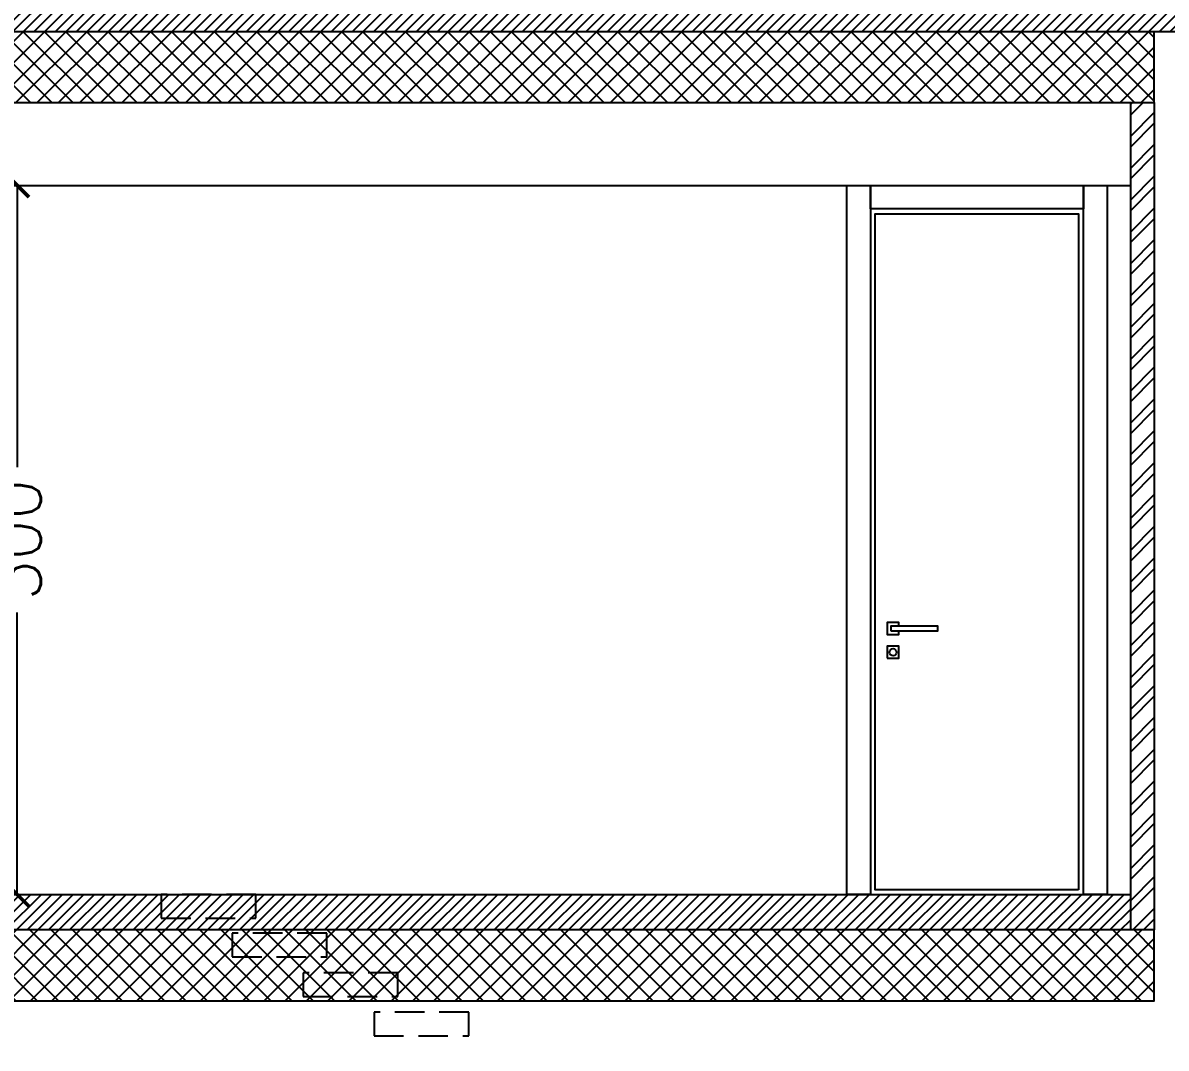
# Model space of a CAD drawing. Header units: millimetres. Extents: x 118878 to 201916, y 10986 to 20993.
# Drawn here: x 192667.4 to 193151, y 13278 to 13711.7 of the extents above; entities that cross this region are included whole.
import ezdxf

# ---------------------------------------------------------------- set-up
doc = ezdxf.new("R2010")
doc.units = ezdxf.units.MM
doc.header["$LTSCALE"] = 100
doc.linetypes.add('HIDDEN2', pattern=[0.1875, 0.125, -0.0625])
for name, color, linetype in [('0-hatch', 253, 'Continuous'), ('1', 1, 'Continuous'), ('2', 2, 'Continuous'), ('3', 3, 'Continuous'), ('4', 4, 'Continuous'), ('7', 7, 'Continuous'), ('8', 8, 'HIDDEN2')]:
    doc.layers.add(name, color=color, linetype=linetype)
doc.styles.add('1', font='romans.shx')
doc.dimstyles.new('100', dxfattribs={"dimtxt": 20, "dimasz": 10, "dimexe": 0, "dimexo": 0, "dimgap": 5, "dimtad": 0, "dimdec": 0, "dimzin": 0, "dimdsep": 46, "dimtxsty": '1', "dimblk": 'ARCHTICK', "dimcen": 0, "dimclrd": 8, "dimclre": 8, "dimclrt": 2, "dimadec": 0, "dimazin": 0, "dimtfac": 1, "dimtdec": 0, "dimtofl": 0, "dimtmove": 2, "dimatfit": 3, "dimldrblk": 'ARCHTICK', "dimfxl": 1, "dimtolj": 1, "dimtzin": 0, "dimarcsym": 0})
pattern_1 = [(45, (-2195, -400), (-2.24506403, 2.24506403), [])]

# ---------------------------------------------------------------- blocks, each defined once
blk = doc.blocks.new('D-E-90')
at = {"layer": '1'}
blk.add_line((-100, 0), (-10, 0), dxfattribs=at)
for points in [[(-100, 0), (-110, 0), (-110, 300), (-100, 300)], [(-10, 290), (-100, 290), (-100, 300), (-10, 300)], [(0, 0), (-10, 0), (-10, 300), (0, 300)], [(-91.5, 111.5), (-71.5, 111.5), (-71.5, 113.5), (-91.5, 113.5)], [(-93, 100), (-88, 100), (-88, 105), (-93, 105)]]:
    blk.add_lwpolyline(points, close=True, dxfattribs=at)
blk.add_lwpolyline([(-88, 113.5), (-88, 115), (-93, 115), (-93, 110), (-88, 110), (-88, 111.5)], dxfattribs=at)
blk.add_circle((-90.5, 102.5), 1.5, dxfattribs=at)
at = {"layer": '2'}
blk.add_lwpolyline([(-12, 2), (-98, 2), (-98, 288), (-12, 288)], close=True, dxfattribs=at)
blk = doc.blocks.new('_ArchTick')
at = {"color": 0, "linetype": 'ByBlock', "const_width": 0.15}
blk.add_lwpolyline([(-0.5, -0.5), (0.5, 0.5)], dxfattribs=at)
blk = doc.blocks.new('*D124')
at = {"layer": '3', "color": 8, "lineweight": -2, "transparency": 16777216}
for p, q in [((192625.98, 13642.97), (192665.01, 13642.97)), ((192665.01, 13642.97), (192665.01, 13523.68)), ((192665.01, 13342.97), (192665.01, 13462.25)), ((192625.98, 13342.97), (192665.01, 13342.97))]:
    blk.add_line(p, q, dxfattribs=at)
at = {"layer": 'Defpoints', "color": 0, "transparency": 16777216}
for p in [(192625.98, 13642.97), (192625.98, 13342.97), (192665.01, 13342.97)]:
    blk.add_point(p, dxfattribs=at)
at = {"layer": '3', "color": 8, "lineweight": -2, "transparency": 16777216, "xscale": 10, "yscale": 10, "zscale": 10}
for p, rotation in [((192665.01, 13642.97), 90), ((192665.01, 13342.97), 270)]:
    blk.add_blockref('_ArchTick', p, dxfattribs=dict(at, rotation=rotation))
at = {"layer": '3', "color": 2, "transparency": 16777216, "insert": (192665.01, 13492.97), "char_height": 20, "attachment_point": 5, "rotation": 90, "style": '1'}
blk.add_mtext('\\A1;300', dxfattribs=at)

msp = doc.modelspace()

# ---------------------------------------------------------------- hatches: boundary and pattern name
at = {"layer": '0-hatch'}
h = msp.add_hatch(dxfattribs=at)
h.set_pattern_fill('ANSI32', color=253)
h.set_pattern_definition([(45, (193579.97, 13784.474), (-6.73519, 6.73519), []), (45, (193584.46, 13784.474), (-6.73519, 6.73519), [])])
h.paths.add_polyline_path([(193595.98, 13841.97), (193545.98, 13841.97), (193545.98, 13707.97), (193575.98, 13707.97), (193575.98, 13757.97), (193595.98, 13757.97)])
h.paths.add_polyline_path([(193400.98, 13812.97), (193380.98, 13812.97), (193380.98, 13722.97), (193400.98, 13722.97)])
h.paths.add_polyline_path([(193320.98, 13812.97), (193300.98, 13812.97), (193300.98, 13722.97), (193320.98, 13722.97)])
h.paths.add_polyline_path([(192375.98, 13812.97), (192355.98, 13812.97), (192355.98, 13722.97), (192375.98, 13722.97)])
h.paths.add_polyline_path([(192295.98, 13841.97), (192265.98, 13841.97), (192265.98, 13707.97), (192295.98, 13707.97)])
h.paths.add_polyline_path([(193615.98, 13677.97), (193595.98, 13677.97), (193595.98, 13327.97), (193615.98, 13327.97)])
h.paths.add_polyline_path([(193390.98, 13677.97), (193380.98, 13677.97), (193380.98, 13327.97), (193390.98, 13327.97)])
h.paths.add_polyline_path([(193165.98, 13657.97), (193155.98, 13657.97), (193155.98, 13327.97), (193165.98, 13327.97)])
h.paths.add_polyline_path([(193145.98, 13677.97), (193135.98, 13677.97), (193135.98, 13327.97), (193145.98, 13327.97)])
h.paths.add_polyline_path([(192605.98, 13642.97), (192625.98, 13642.97), (192625.98, 13677.97), (192605.98, 13677.97)])
h = msp.add_hatch(dxfattribs=at)
h.set_pattern_fill('ANSI31', color=253)
h.set_pattern_definition(pattern_1)
h.paths.add_polyline_path([(193545.98, 13722.97), (192295.98, 13722.97), (192295.98, 13707.97), (193145.98, 13707.97), (193155.98, 13707.97), (193545.98, 13707.97)])
h = msp.add_hatch(dxfattribs=at)
h.set_pattern_fill('ANSI37', color=253, scale=2)
h.set_pattern_definition([(45, (-2195, -400), (-4.49012806, 4.49012806), []), (135, (-2195, -400), (-4.49012806, -4.49012806), [])])
h.paths.add_polyline_path([(193155.98, 13327.97), (193155.98, 13277.97), (193195.98, 13277.97), (193195.98, 13297.97), (193523.48, 13297.97), (193523.48, 13277.97), (193563.48, 13277.97), (193563.48, 13297.97), (193610.98, 13297.97), (193610.98, 13327.97)])
h.paths.add_polyline_path([(192200.98, 13327.97), (192200.98, 13297.97), (192435.98, 13297.97), (192435.98, 13277.97), (192475.98, 13277.97), (192475.98, 13297.97), (193145.98, 13297.97), (193145.98, 13327.97)])
h.paths.add_polyline_path([(193145.98, 13707.97), (192200.98, 13707.97), (192200.98, 13677.97), (192435.98, 13677.97), (192435.98, 13657.97), (192475.98, 13657.97), (192475.98, 13677.97), (193145.98, 13677.97)])
h.paths.add_polyline_path([(193155.98, 13707.97), (193155.98, 13677.97), (193155.98, 13677.97), (193155.98, 13657.97), (193195.98, 13657.97), (193195.98, 13677.97), (193523.48, 13677.97), (193523.48, 13657.97), (193563.48, 13657.97), (193563.48, 13677.97), (193610.98, 13677.97), (193610.98, 13707.97)])
h = msp.add_hatch(dxfattribs=at)
h.set_pattern_fill('ANSI31', color=253)
h.set_pattern_definition(pattern_1)
h.paths.add_polyline_path([(193595.98, 13342.97), (193390.98, 13342.97), (193390.98, 13327.97), (193595.98, 13327.97)])
h.paths.add_polyline_path([(193380.98, 13342.97), (193165.98, 13342.97), (193165.98, 13327.97), (193380.98, 13327.97)])
h.paths.add_polyline_path([(193135.98, 13342.97), (192765.98, 13342.97), (192765.98, 13332.97), (192725.98, 13332.97), (192725.98, 13342.97), (192200.98, 13342.97), (192200.98, 13327.97), (193135.98, 13327.97)])
h.paths.add_polyline_path([(192765.98, 13342.97), (192725.98, 13342.97), (192725.98, 13332.97), (192765.98, 13332.97)], flags=17)

# ---------------------------------------------------------------- linework, layer by layer
at = {"layer": '1'}
msp.add_line((193155.98, 13707.97), (193145.98, 13707.97), dxfattribs=at)
at = {"layer": '3'}
msp.add_lwpolyline([(192200.98, 13327.97), (192200.98, 13342.97), (193135.98, 13342.97)], dxfattribs=at)
at = {"layer": '4'}
msp.add_line((192195.98, 13642.97), (193135.98, 13642.97), dxfattribs=at)
at = {"layer": '7'}
msp.add_lwpolyline([(193145.98, 13707.97), (192200.98, 13707.97), (192200.98, 13677.97), (192435.98, 13677.97), (192435.98, 13657.97), (192475.98, 13657.97), (192475.98, 13677.97), (193145.98, 13677.97)], close=True, dxfattribs=at)
for points in [[(193145.98, 13677.97), (193145.98, 13327.97), (193135.98, 13327.97), (193135.98, 13677.97)], [(192200.98, 13327.97), (192200.98, 13297.97), (192435.98, 13297.97), (192435.98, 13277.97), (192475.98, 13277.97), (192475.98, 13297.97), (193145.98, 13297.97), (193145.98, 13327.97), (192200.98, 13327.97)]]:
    msp.add_lwpolyline(points, dxfattribs=at)
at = {"layer": '8'}
for points in [[(192725.98, 13332.97), (192765.98, 13332.97), (192765.98, 13342.97), (192725.98, 13342.97)], [(192755.98, 13316.57), (192795.98, 13316.57), (192795.98, 13326.57), (192755.98, 13326.57)], [(192785.98, 13299.87), (192825.98, 13299.87), (192825.98, 13309.87), (192785.98, 13309.87)], [(192815.98, 13283.17), (192855.98, 13283.17), (192855.98, 13293.17), (192815.98, 13293.17)]]:
    msp.add_lwpolyline(points, close=True, dxfattribs=at)

# ---------------------------------------------------------------- block references
at = {"layer": '1'}
msp.add_blockref('D-E-90', (193125.98, 13342.97), dxfattribs=at)

# ---------------------------------------------------------------- dimensions: what is measured, and where the dimension line sits
at = {"layer": '3'}
dim = msp.add_linear_dim(base=(192665.01, 13342.97), p1=(192625.98, 13642.97), p2=(192625.98, 13342.97), angle=90, dimstyle='100', dxfattribs=at)
dim.commit()
dim.dimension.update_dxf_attribs({"geometry": '*D124', "text_midpoint": (192665.01, 13492.97)})

doc.saveas('drawing.dxf')
